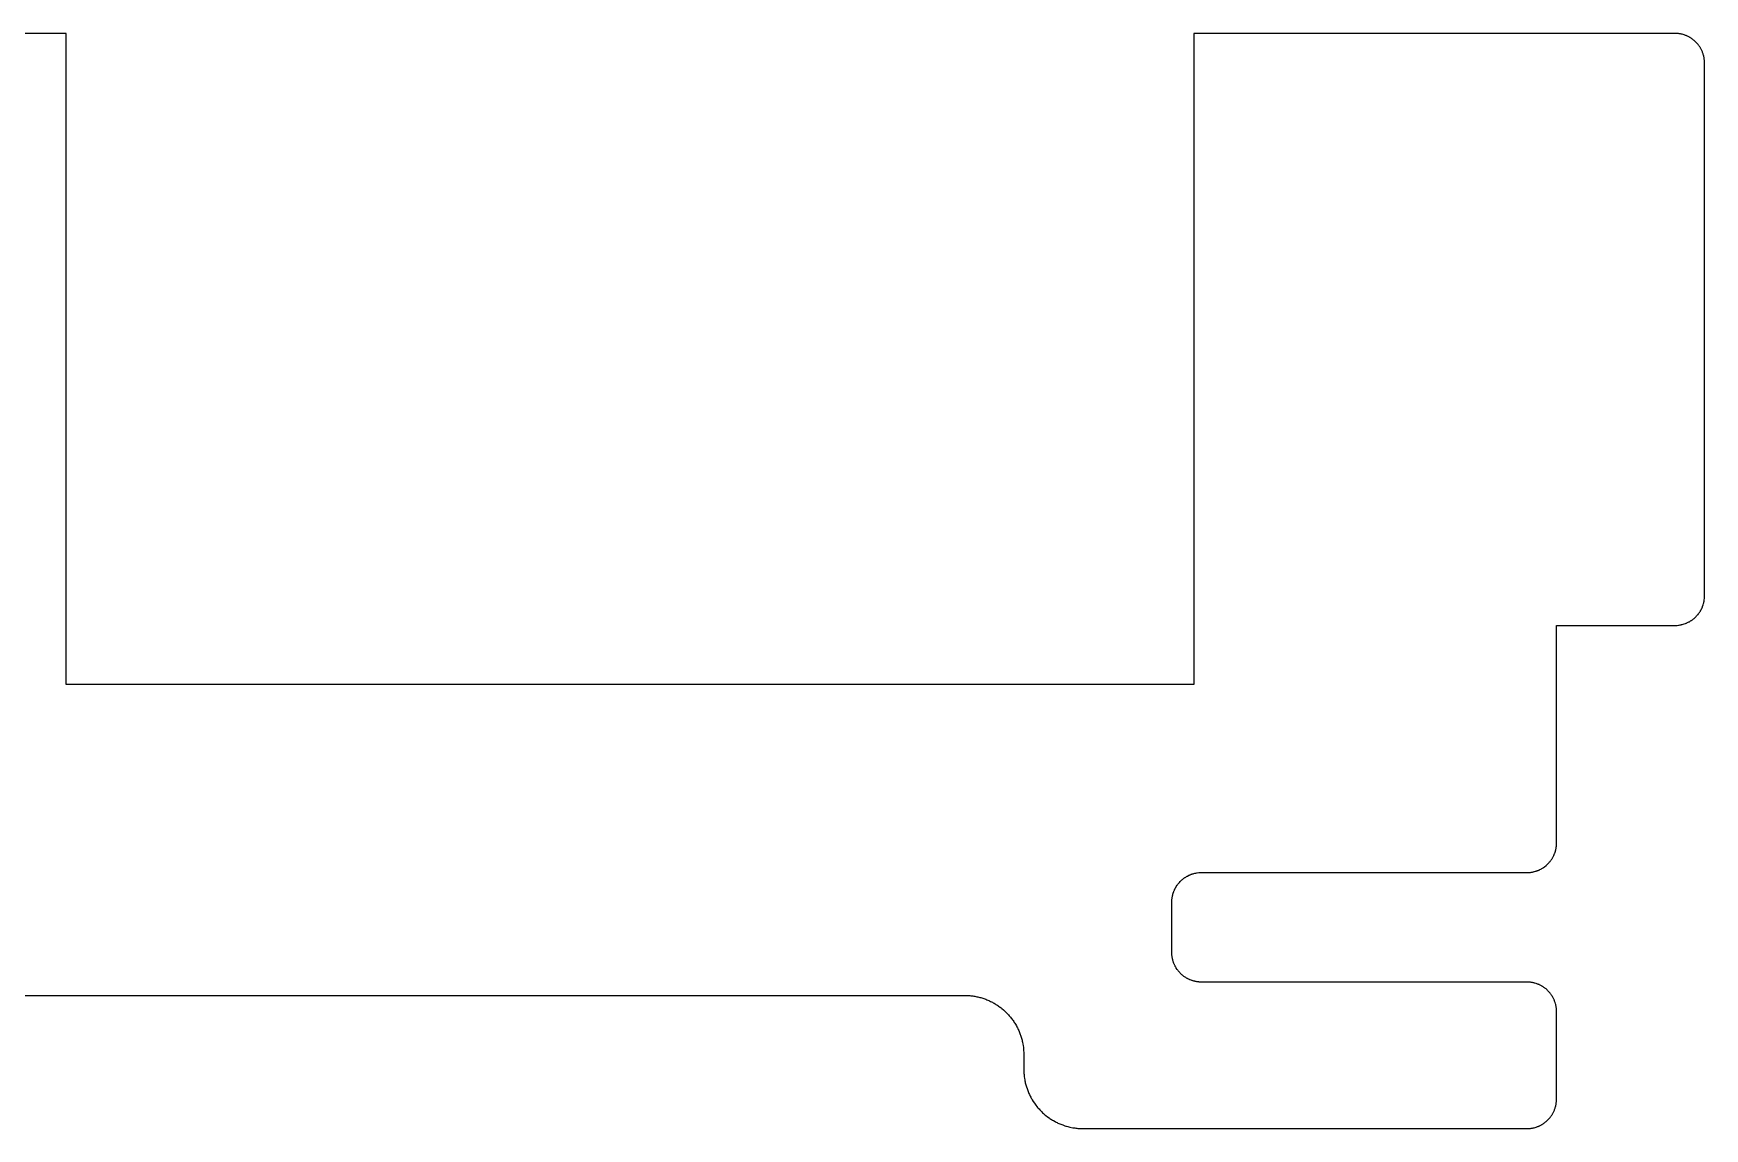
# Model space of a CAD drawing. Header units: metres. Extents: x -5 to 106, y 0 to 37.
# Drawn here: x 49.5 to 106, y 0 to 37 of the extents above; entities that cross this region are included whole.
import ezdxf

# ---------------------------------------------------------------- set-up
doc = ezdxf.new("R2010")
doc.units = ezdxf.units.M

msp = doc.modelspace()

# ---------------------------------------------------------------- linework, layer by layer
for p, q in [((50.6, 37), (-4.018, 37)), ((50.6, 15), (50.6, 37)), ((104.968, 37), (88.697, 37)), ((88.697, 37), (88.697, 15)), ((104.985, 36.999), (104.968, 37)), ((105.002, 36.999), (104.985, 36.999)), ((105.02, 36.998), (105.002, 36.999)), ((105.072, 36.992), (105.02, 36.998)), ((105.089, 36.99), (105.072, 36.992)), ((105.124, 36.984), (105.089, 36.99)), ((105.141, 36.981), (105.124, 36.984)), ((105.158, 36.978), (105.141, 36.981)), ((105.175, 36.975), (105.158, 36.978)), ((105.192, 36.971), (105.175, 36.975)), ((105.259, 36.951), (105.192, 36.971)), ((105.309, 36.934), (105.259, 36.951)), ((105.324, 36.927), (105.309, 36.934)), ((105.341, 36.921), (105.324, 36.927)), ((105.356, 36.913), (105.341, 36.921)), ((105.373, 36.906), (105.356, 36.913)), ((105.42, 36.883), (105.373, 36.906)), ((105.435, 36.875), (105.42, 36.883)), ((105.45, 36.866), (105.435, 36.875)), ((105.465, 36.857), (105.45, 36.866)), ((105.479, 36.848), (105.465, 36.857)), ((105.495, 36.839), (105.479, 36.848)), ((105.509, 36.829), (105.495, 36.839)), ((105.523, 36.819), (105.509, 36.829)), ((105.538, 36.809), (105.523, 36.819)), ((105.552, 36.799), (105.538, 36.809)), ((105.579, 36.777), (105.552, 36.799)), ((105.593, 36.766), (105.579, 36.777)), ((105.606, 36.755), (105.593, 36.766)), ((105.645, 36.72), (105.606, 36.755)), ((105.657, 36.707), (105.645, 36.72)), ((105.669, 36.694), (105.657, 36.707)), ((105.682, 36.682), (105.669, 36.694)), ((105.705, 36.656), (105.682, 36.682)), ((105.716, 36.643), (105.705, 36.656)), ((105.728, 36.629), (105.716, 36.643)), ((105.749, 36.602), (105.728, 36.629)), ((105.759, 36.588), (105.749, 36.602)), ((105.77, 36.573), (105.759, 36.588)), ((105.779, 36.56), (105.77, 36.573)), ((105.789, 36.545), (105.779, 36.56)), ((105.798, 36.53), (105.789, 36.545)), ((105.808, 36.515), (105.798, 36.53)), ((105.816, 36.5), (105.808, 36.515)), ((105.824, 36.484), (105.816, 36.5)), ((105.833, 36.47), (105.824, 36.484)), ((105.856, 36.423), (105.833, 36.47)), ((105.863, 36.406), (105.856, 36.423)), ((105.877, 36.375), (105.863, 36.406)), ((105.884, 36.358), (105.877, 36.375)), ((105.901, 36.309), (105.884, 36.358)), ((105.916, 36.259), (105.901, 36.309)), ((105.92, 36.242), (105.916, 36.259)), ((105.925, 36.225), (105.92, 36.242)), ((105.928, 36.208), (105.925, 36.225)), ((105.932, 36.19), (105.928, 36.208)), ((105.935, 36.174), (105.932, 36.19)), ((105.938, 36.156), (105.935, 36.174)), ((105.94, 36.14), (105.938, 36.156)), ((105.946, 36.087), (105.94, 36.14)), ((105.947, 36.069), (105.946, 36.087)), ((105.948, 36.053), (105.947, 36.069)), ((105.95, 36.018), (105.948, 36.053)), ((105.95, 17.982), (105.95, 36.018)), ((105.816, 17.5), (105.824, 17.516)), ((105.824, 17.516), (105.833, 17.53)), ((105.833, 17.53), (105.856, 17.577)), ((105.856, 17.577), (105.863, 17.594)), ((105.863, 17.594), (105.877, 17.625)), ((105.877, 17.625), (105.884, 17.642)), ((105.884, 17.642), (105.901, 17.691)), ((105.901, 17.691), (105.916, 17.741)), ((105.916, 17.741), (105.92, 17.758)), ((105.92, 17.758), (105.925, 17.775)), ((105.925, 17.775), (105.928, 17.792)), ((105.928, 17.792), (105.932, 17.81)), ((105.932, 17.81), (105.935, 17.826)), ((105.935, 17.826), (105.938, 17.844)), ((105.938, 17.844), (105.94, 17.86)), ((105.94, 17.86), (105.946, 17.913)), ((105.946, 17.913), (105.947, 17.931)), ((105.947, 17.931), (105.948, 17.947)), ((105.948, 17.947), (105.95, 17.982)), ((100.95, 9.633), (100.95, 17)), ((100.95, 17), (104.968, 17)), ((104.968, 17), (104.985, 17.001)), ((104.985, 17.001), (105.002, 17.001)), ((105.002, 17.001), (105.02, 17.002)), ((105.02, 17.002), (105.072, 17.008)), ((105.072, 17.008), (105.089, 17.01)), ((105.089, 17.01), (105.124, 17.016)), ((105.124, 17.016), (105.141, 17.019)), ((105.141, 17.019), (105.158, 17.021)), ((105.158, 17.021), (105.175, 17.025)), ((105.175, 17.025), (105.192, 17.029)), ((105.192, 17.029), (105.259, 17.049)), ((105.259, 17.049), (105.309, 17.066)), ((105.309, 17.066), (105.324, 17.073)), ((105.324, 17.073), (105.341, 17.079)), ((105.341, 17.079), (105.356, 17.087)), ((105.356, 17.087), (105.373, 17.094)), ((105.373, 17.094), (105.42, 17.117)), ((105.42, 17.117), (105.435, 17.125)), ((105.435, 17.125), (105.45, 17.134)), ((105.45, 17.134), (105.465, 17.143)), ((105.465, 17.143), (105.479, 17.152)), ((105.479, 17.152), (105.495, 17.161)), ((105.495, 17.161), (105.509, 17.171)), ((105.509, 17.171), (105.523, 17.181)), ((105.523, 17.181), (105.538, 17.191)), ((105.538, 17.191), (105.552, 17.201)), ((105.552, 17.201), (105.579, 17.223)), ((105.579, 17.223), (105.593, 17.234)), ((105.593, 17.234), (105.606, 17.245)), ((105.606, 17.245), (105.645, 17.28)), ((105.645, 17.28), (105.657, 17.293)), ((105.657, 17.293), (105.669, 17.306)), ((105.669, 17.306), (105.682, 17.318)), ((105.682, 17.318), (105.705, 17.344)), ((105.705, 17.344), (105.716, 17.357)), ((105.716, 17.357), (105.728, 17.371)), ((105.728, 17.371), (105.749, 17.398)), ((105.749, 17.398), (105.759, 17.412)), ((105.759, 17.412), (105.77, 17.427)), ((105.77, 17.427), (105.779, 17.44)), ((105.779, 17.44), (105.789, 17.455)), ((105.789, 17.455), (105.798, 17.47)), ((105.798, 17.47), (105.808, 17.485)), ((105.808, 17.485), (105.816, 17.5)), ((88.697, 15), (50.6, 15)), ((100.946, 9.562), (100.95, 9.633)), ((100.728, 9.021), (100.749, 9.048)), ((100.749, 9.048), (100.759, 9.062)), ((100.759, 9.062), (100.77, 9.076)), ((100.77, 9.076), (100.789, 9.105)), ((100.789, 9.105), (100.798, 9.12)), ((100.798, 9.12), (100.808, 9.135)), ((100.808, 9.135), (100.816, 9.15)), ((100.816, 9.15), (100.824, 9.165)), ((100.824, 9.165), (100.833, 9.181)), ((100.833, 9.181), (100.856, 9.228)), ((100.856, 9.228), (100.87, 9.259)), ((100.87, 9.259), (100.884, 9.292)), ((100.884, 9.292), (100.89, 9.308)), ((100.89, 9.308), (100.901, 9.341)), ((100.901, 9.341), (100.911, 9.374)), ((100.911, 9.374), (100.916, 9.392)), ((100.916, 9.392), (100.92, 9.408)), ((100.92, 9.408), (100.925, 9.425)), ((100.925, 9.425), (100.928, 9.442)), ((100.928, 9.442), (100.932, 9.459)), ((100.932, 9.459), (100.935, 9.477)), ((100.935, 9.477), (100.938, 9.493)), ((100.938, 9.493), (100.94, 9.511)), ((100.94, 9.511), (100.944, 9.546)), ((100.944, 9.546), (100.946, 9.562)), ((88.376, 8.469), (88.391, 8.479)), ((88.391, 8.479), (88.405, 8.488)), ((88.405, 8.488), (88.42, 8.498)), ((88.42, 8.498), (88.435, 8.507)), ((88.435, 8.507), (88.45, 8.516)), ((88.45, 8.516), (88.465, 8.524)), ((88.465, 8.524), (88.481, 8.533)), ((88.481, 8.533), (88.527, 8.557)), ((88.527, 8.557), (88.543, 8.563)), ((88.543, 8.563), (88.56, 8.57)), ((88.56, 8.57), (88.575, 8.577)), ((88.575, 8.577), (88.592, 8.584)), ((88.592, 8.584), (88.608, 8.59)), ((88.608, 8.59), (88.624, 8.596)), ((88.624, 8.596), (88.641, 8.601)), ((88.641, 8.601), (88.657, 8.606)), ((88.657, 8.606), (88.675, 8.611)), ((88.675, 8.611), (88.691, 8.616)), ((88.691, 8.616), (88.725, 8.624)), ((88.725, 8.624), (88.742, 8.628)), ((88.742, 8.628), (88.759, 8.632)), ((88.759, 8.632), (88.794, 8.638)), ((88.794, 8.638), (88.811, 8.641)), ((88.811, 8.641), (88.863, 8.646)), ((88.863, 8.646), (88.88, 8.647)), ((88.88, 8.647), (88.915, 8.649)), ((88.915, 8.649), (88.933, 8.649)), ((88.933, 8.649), (88.95, 8.65)), ((88.95, 8.65), (99.985, 8.65)), ((99.985, 8.65), (100.002, 8.651)), ((100.002, 8.651), (100.037, 8.653)), ((100.037, 8.653), (100.072, 8.657)), ((100.072, 8.657), (100.089, 8.66)), ((100.089, 8.66), (100.106, 8.662)), ((100.106, 8.662), (100.124, 8.665)), ((100.124, 8.665), (100.141, 8.668)), ((100.141, 8.668), (100.158, 8.672)), ((100.158, 8.672), (100.175, 8.676)), ((100.175, 8.676), (100.192, 8.68)), ((100.192, 8.68), (100.209, 8.684)), ((100.209, 8.684), (100.242, 8.693)), ((100.242, 8.693), (100.259, 8.699)), ((100.259, 8.699), (100.275, 8.704)), ((100.275, 8.704), (100.292, 8.71)), ((100.292, 8.71), (100.309, 8.717)), ((100.309, 8.717), (100.324, 8.723)), ((100.324, 8.723), (100.341, 8.729)), ((100.341, 8.729), (100.356, 8.736)), ((100.356, 8.736), (100.373, 8.744)), ((100.373, 8.744), (100.389, 8.751)), ((100.389, 8.751), (100.42, 8.767)), ((100.42, 8.767), (100.435, 8.775)), ((100.435, 8.775), (100.45, 8.784)), ((100.45, 8.784), (100.479, 8.802)), ((100.479, 8.802), (100.495, 8.812)), ((100.495, 8.812), (100.509, 8.821)), ((100.509, 8.821), (100.538, 8.841)), ((100.538, 8.841), (100.593, 8.884)), ((100.593, 8.884), (100.606, 8.896)), ((100.606, 8.896), (100.645, 8.931)), ((100.645, 8.931), (100.682, 8.968)), ((100.682, 8.968), (100.693, 8.98)), ((100.693, 8.98), (100.705, 8.994)), ((100.705, 8.994), (100.716, 9.007)), ((100.716, 9.007), (100.728, 9.021)), ((87.98, 7.892), (87.984, 7.909)), ((87.984, 7.909), (87.988, 7.926)), ((87.988, 7.926), (87.994, 7.942)), ((87.994, 7.942), (87.999, 7.959)), ((87.999, 7.959), (88.017, 8.009)), ((88.017, 8.009), (88.022, 8.024)), ((88.022, 8.024), (88.029, 8.041)), ((88.029, 8.041), (88.036, 8.057)), ((88.036, 8.057), (88.044, 8.072)), ((88.044, 8.072), (88.051, 8.088)), ((88.051, 8.088), (88.059, 8.104)), ((88.059, 8.104), (88.067, 8.119)), ((88.067, 8.119), (88.075, 8.135)), ((88.075, 8.135), (88.084, 8.15)), ((88.084, 8.15), (88.102, 8.18)), ((88.102, 8.18), (88.131, 8.224)), ((88.131, 8.224), (88.141, 8.237)), ((88.141, 8.237), (88.151, 8.252)), ((88.151, 8.252), (88.184, 8.293)), ((88.184, 8.293), (88.195, 8.306)), ((88.195, 8.306), (88.207, 8.319)), ((88.207, 8.319), (88.231, 8.345)), ((88.231, 8.345), (88.268, 8.382)), ((88.268, 8.382), (88.281, 8.394)), ((88.281, 8.394), (88.294, 8.404)), ((88.294, 8.404), (88.308, 8.416)), ((88.308, 8.416), (88.32, 8.427)), ((88.32, 8.427), (88.334, 8.438)), ((88.334, 8.438), (88.349, 8.448)), ((88.349, 8.448), (88.362, 8.459)), ((88.362, 8.459), (88.376, 8.469)), ((87.95, 7.685), (87.952, 7.72)), ((87.95, 5.915), (87.95, 7.685)), ((87.952, 7.72), (87.954, 7.737)), ((87.954, 7.737), (87.955, 7.755)), ((87.955, 7.755), (87.957, 7.771)), ((87.957, 7.771), (87.96, 7.789)), ((87.96, 7.789), (87.962, 7.807)), ((87.962, 7.807), (87.965, 7.823)), ((87.965, 7.823), (87.969, 7.841)), ((87.969, 7.841), (87.972, 7.858)), ((87.972, 7.858), (87.98, 7.892)), ((87.952, 5.88), (87.95, 5.915)), ((87.954, 5.863), (87.952, 5.88)), ((87.955, 5.846), (87.954, 5.863)), ((87.957, 5.828), (87.955, 5.846)), ((87.96, 5.811), (87.957, 5.828)), ((87.962, 5.794), (87.96, 5.811)), ((87.965, 5.776), (87.962, 5.794)), ((87.969, 5.759), (87.965, 5.776)), ((87.972, 5.742), (87.969, 5.759)), ((87.976, 5.725), (87.972, 5.742)), ((87.98, 5.708), (87.976, 5.725)), ((87.984, 5.691), (87.98, 5.708)), ((87.988, 5.675), (87.984, 5.691)), ((87.994, 5.657), (87.988, 5.675)), ((87.999, 5.641), (87.994, 5.657)), ((88.005, 5.624), (87.999, 5.641)), ((88.011, 5.608), (88.005, 5.624)), ((88.022, 5.575), (88.011, 5.608)), ((88.029, 5.56), (88.022, 5.575)), ((88.036, 5.543), (88.029, 5.56)), ((88.044, 5.527), (88.036, 5.543)), ((88.051, 5.512), (88.044, 5.527)), ((88.059, 5.496), (88.051, 5.512)), ((88.067, 5.48), (88.059, 5.496)), ((88.075, 5.465), (88.067, 5.48)), ((88.084, 5.45), (88.075, 5.465)), ((88.093, 5.435), (88.084, 5.45)), ((88.102, 5.42), (88.093, 5.435)), ((88.131, 5.376), (88.102, 5.42)), ((88.141, 5.362), (88.131, 5.376)), ((88.151, 5.349), (88.141, 5.362)), ((88.162, 5.334), (88.151, 5.349)), ((88.173, 5.32), (88.162, 5.334)), ((88.184, 5.308), (88.173, 5.32)), ((88.195, 5.294), (88.184, 5.308)), ((88.207, 5.281), (88.195, 5.294)), ((88.219, 5.268), (88.207, 5.281)), ((88.231, 5.255), (88.219, 5.268)), ((88.243, 5.243), (88.231, 5.255)), ((88.255, 5.23), (88.243, 5.243)), ((88.268, 5.219), (88.255, 5.23)), ((88.281, 5.207), (88.268, 5.219)), ((88.294, 5.195), (88.281, 5.207)), ((88.308, 5.184), (88.294, 5.195)), ((88.32, 5.173), (88.308, 5.184)), ((88.334, 5.162), (88.32, 5.173)), ((88.349, 5.151), (88.334, 5.162)), ((88.362, 5.141), (88.349, 5.151)), ((88.376, 5.131), (88.362, 5.141)), ((88.42, 5.102), (88.376, 5.131)), ((88.435, 5.093), (88.42, 5.102)), ((88.45, 5.084), (88.435, 5.093)), ((88.465, 5.075), (88.45, 5.084)), ((88.481, 5.067), (88.465, 5.075)), ((88.496, 5.059), (88.481, 5.067)), ((88.512, 5.051), (88.496, 5.059)), ((88.527, 5.044), (88.512, 5.051)), ((88.543, 5.036), (88.527, 5.044)), ((88.56, 5.029), (88.543, 5.036)), ((88.575, 5.022), (88.56, 5.029)), ((88.608, 5.011), (88.575, 5.022)), ((88.624, 5.005), (88.608, 5.011)), ((88.641, 4.999), (88.624, 5.005)), ((88.657, 4.994), (88.641, 4.999)), ((88.675, 4.988), (88.657, 4.994)), ((88.691, 4.984), (88.675, 4.988)), ((88.708, 4.979), (88.691, 4.984)), ((88.725, 4.976), (88.708, 4.979)), ((88.742, 4.972), (88.725, 4.976)), ((88.759, 4.969), (88.742, 4.972)), ((88.776, 4.965), (88.759, 4.969)), ((88.794, 4.962), (88.776, 4.965)), ((88.811, 4.96), (88.794, 4.962)), ((88.828, 4.957), (88.811, 4.96)), ((88.846, 4.955), (88.828, 4.957)), ((88.863, 4.954), (88.846, 4.955)), ((88.88, 4.952), (88.863, 4.954)), ((88.915, 4.95), (88.88, 4.952)), ((99.968, 4.95), (88.915, 4.95)), ((99.985, 4.949), (99.968, 4.95)), ((100.002, 4.948), (99.985, 4.949)), ((100.037, 4.946), (100.002, 4.948)), ((100.072, 4.942), (100.037, 4.946)), ((100.089, 4.94), (100.072, 4.942)), ((100.124, 4.935), (100.089, 4.94)), ((100.141, 4.932), (100.124, 4.935)), ((100.158, 4.928), (100.141, 4.932)), ((100.175, 4.925), (100.158, 4.928)), ((100.192, 4.92), (100.175, 4.925)), ((100.209, 4.916), (100.192, 4.92)), ((100.259, 4.901), (100.209, 4.916)), ((100.309, 4.884), (100.259, 4.901)), ((100.324, 4.877), (100.309, 4.884)), ((100.341, 4.87), (100.324, 4.877)), ((100.356, 4.863), (100.341, 4.87)), ((100.373, 4.856), (100.356, 4.863)), ((100.42, 4.833), (100.373, 4.856)), ((100.435, 4.824), (100.42, 4.833)), ((100.45, 4.816), (100.435, 4.824)), ((100.465, 4.808), (100.45, 4.816)), ((100.479, 4.798), (100.465, 4.808)), ((100.495, 4.789), (100.479, 4.798)), ((100.509, 4.779), (100.495, 4.789)), ((100.523, 4.77), (100.509, 4.779)), ((100.538, 4.759), (100.523, 4.77)), ((100.552, 4.749), (100.538, 4.759)), ((100.579, 4.728), (100.552, 4.749)), ((100.593, 4.716), (100.579, 4.728)), ((100.606, 4.705), (100.593, 4.716)), ((100.632, 4.682), (100.606, 4.705)), ((100.645, 4.669), (100.632, 4.682)), ((100.657, 4.657), (100.645, 4.669)), ((100.669, 4.645), (100.657, 4.657)), ((100.682, 4.632), (100.669, 4.645)), ((100.705, 4.606), (100.682, 4.632)), ((100.716, 4.593), (100.705, 4.606)), ((100.728, 4.579), (100.716, 4.593)), ((100.749, 4.552), (100.728, 4.579)), ((100.759, 4.538), (100.749, 4.552)), ((100.77, 4.523), (100.759, 4.538)), ((100.779, 4.509), (100.77, 4.523)), ((34.965, 4.5), (80.985, 4.5)), ((80.985, 4.5), (81.019, 4.499)), ((81.019, 4.499), (81.09, 4.495)), ((81.09, 4.495), (81.124, 4.492)), ((81.124, 4.492), (81.159, 4.489)), ((81.159, 4.489), (81.193, 4.485)), ((81.193, 4.485), (81.228, 4.48)), ((81.228, 4.48), (81.263, 4.476)), ((81.263, 4.476), (81.297, 4.47)), ((81.297, 4.47), (81.332, 4.463)), ((81.332, 4.463), (81.366, 4.456)), ((81.366, 4.456), (81.399, 4.449)), ((81.399, 4.449), (81.468, 4.432)), ((81.468, 4.432), (81.501, 4.423)), ((81.501, 4.423), (81.535, 4.413)), ((81.535, 4.413), (81.568, 4.402)), ((81.568, 4.402), (81.602, 4.391)), ((81.602, 4.391), (81.634, 4.379)), ((81.634, 4.379), (81.667, 4.367)), ((81.667, 4.367), (81.699, 4.354)), ((81.699, 4.354), (81.764, 4.327)), ((81.764, 4.327), (81.795, 4.312)), ((81.795, 4.312), (81.827, 4.298)), ((81.827, 4.298), (81.858, 4.282)), ((81.858, 4.282), (81.889, 4.266)), ((81.889, 4.266), (81.92, 4.249)), ((81.92, 4.249), (81.95, 4.232)), ((81.95, 4.232), (81.981, 4.214)), ((81.981, 4.214), (82.01, 4.196)), ((82.01, 4.196), (82.039, 4.178)), ((82.039, 4.178), (82.068, 4.158)), ((82.068, 4.158), (82.097, 4.139)), ((82.097, 4.139), (82.126, 4.118)), ((82.126, 4.118), (82.153, 4.098)), ((82.153, 4.098), (82.182, 4.076)), ((82.182, 4.076), (82.209, 4.055)), ((82.209, 4.055), (82.262, 4.01)), ((82.262, 4.01), (82.314, 3.963)), ((82.314, 3.963), (82.339, 3.938)), ((100.789, 4.495), (100.779, 4.509)), ((100.798, 4.479), (100.789, 4.495)), ((100.808, 4.465), (100.798, 4.479)), ((100.816, 4.45), (100.808, 4.465)), ((100.824, 4.435), (100.816, 4.45)), ((100.833, 4.42), (100.824, 4.435)), ((100.856, 4.373), (100.833, 4.42)), ((100.863, 4.356), (100.856, 4.373)), ((100.87, 4.341), (100.863, 4.356)), ((100.877, 4.324), (100.87, 4.341)), ((100.884, 4.309), (100.877, 4.324)), ((100.901, 4.259), (100.884, 4.309)), ((100.916, 4.209), (100.901, 4.259)), ((100.92, 4.192), (100.916, 4.209)), ((100.925, 4.175), (100.92, 4.192)), ((100.928, 4.158), (100.925, 4.175)), ((100.932, 4.141), (100.928, 4.158)), ((100.935, 4.124), (100.932, 4.141)), ((100.94, 4.089), (100.935, 4.124)), ((100.942, 4.072), (100.94, 4.089)), ((100.946, 4.037), (100.942, 4.072)), ((100.948, 4.002), (100.946, 4.037)), ((100.949, 3.985), (100.948, 4.002)), ((100.95, 3.968), (100.949, 3.985)), ((100.95, 0.982), (100.95, 3.968)), ((82.339, 3.938), (82.364, 3.914)), ((82.364, 3.914), (82.389, 3.89)), ((82.389, 3.89), (82.413, 3.864)), ((82.413, 3.864), (82.436, 3.838)), ((82.436, 3.838), (82.459, 3.812)), ((82.459, 3.812), (82.482, 3.785)), ((82.482, 3.785), (82.504, 3.759)), ((82.504, 3.759), (82.526, 3.731)), ((82.526, 3.731), (82.547, 3.704)), ((82.547, 3.704), (82.568, 3.676)), ((82.568, 3.676), (82.588, 3.647)), ((82.588, 3.647), (82.608, 3.618)), ((82.608, 3.618), (82.627, 3.589)), ((82.627, 3.589), (82.647, 3.56)), ((82.647, 3.56), (82.664, 3.53)), ((82.664, 3.53), (82.699, 3.47)), ((82.699, 3.47), (82.716, 3.438)), ((82.716, 3.438), (82.732, 3.408)), ((82.732, 3.408), (82.748, 3.377)), ((82.748, 3.377), (82.763, 3.346)), ((82.763, 3.346), (82.777, 3.313)), ((82.777, 3.313), (82.805, 3.249)), ((82.805, 3.249), (82.817, 3.217)), ((82.817, 3.217), (82.829, 3.184)), ((82.829, 3.184), (82.841, 3.151)), ((82.841, 3.151), (82.853, 3.118)), ((82.853, 3.118), (82.872, 3.052)), ((82.872, 3.052), (82.882, 3.018)), ((82.882, 3.018), (82.891, 2.983)), ((82.891, 2.983), (82.898, 2.95)), ((82.898, 2.95), (82.906, 2.916)), ((82.906, 2.916), (82.92, 2.848)), ((82.92, 2.848), (82.926, 2.812)), ((82.926, 2.812), (82.936, 2.744)), ((82.936, 2.744), (82.939, 2.709)), ((82.939, 2.709), (82.942, 2.674)), ((82.942, 2.674), (82.945, 2.64)), ((82.945, 2.64), (82.949, 2.569)), ((82.949, 2.569), (82.949, 2.535)), ((82.949, 2.535), (82.95, 2.5)), ((82.95, 2.5), (82.95, 1.965)), ((82.95, 1.965), (82.951, 1.931)), ((82.951, 1.931), (82.955, 1.86)), ((82.955, 1.86), (82.958, 1.826)), ((82.958, 1.826), (82.961, 1.791)), ((82.961, 1.791), (82.965, 1.756)), ((82.965, 1.756), (82.975, 1.688)), ((82.975, 1.688), (82.981, 1.652)), ((82.981, 1.652), (82.986, 1.618)), ((82.986, 1.618), (82.994, 1.584)), ((82.994, 1.584), (83.001, 1.55)), ((83.001, 1.55), (83.01, 1.517)), ((83.01, 1.517), (83.027, 1.448)), ((83.027, 1.448), (83.037, 1.415)), ((83.037, 1.415), (83.059, 1.349)), ((83.059, 1.349), (83.07, 1.316)), ((83.07, 1.316), (83.083, 1.283)), ((83.083, 1.283), (83.096, 1.251)), ((83.096, 1.251), (83.123, 1.187)), ((83.123, 1.187), (83.138, 1.154)), ((83.138, 1.154), (83.152, 1.123)), ((83.152, 1.123), (83.168, 1.092)), ((83.168, 1.092), (83.185, 1.062)), ((83.185, 1.062), (83.201, 1.03)), ((83.201, 1.03), (83.218, 1)), ((83.218, 1), (83.235, 0.97)), ((83.235, 0.97), (83.272, 0.911)), ((83.272, 0.911), (83.311, 0.853)), ((83.311, 0.853), (83.353, 0.796)), ((83.353, 0.796), (83.395, 0.741)), ((83.395, 0.741), (83.418, 0.715)), ((83.418, 0.715), (83.44, 0.688)), ((83.44, 0.688), (83.464, 0.662)), ((83.464, 0.662), (83.487, 0.636)), ((83.487, 0.636), (83.512, 0.61)), ((83.512, 0.61), (83.561, 0.562)), ((100.833, 0.53), (100.856, 0.577)), ((100.856, 0.577), (100.863, 0.594)), ((100.863, 0.594), (100.877, 0.625)), ((100.877, 0.625), (100.884, 0.642)), ((100.884, 0.642), (100.901, 0.691)), ((100.901, 0.691), (100.916, 0.741)), ((100.916, 0.741), (100.92, 0.758)), ((100.92, 0.758), (100.925, 0.775)), ((100.925, 0.775), (100.928, 0.792)), ((100.928, 0.792), (100.932, 0.81)), ((100.932, 0.81), (100.935, 0.826)), ((100.935, 0.826), (100.938, 0.844)), ((100.938, 0.844), (100.94, 0.86)), ((100.94, 0.86), (100.946, 0.913)), ((100.946, 0.913), (100.947, 0.931)), ((100.947, 0.931), (100.948, 0.947)), ((100.948, 0.947), (100.95, 0.982)), ((83.561, 0.562), (83.586, 0.537)), ((83.586, 0.537), (83.611, 0.514)), ((83.611, 0.514), (83.638, 0.49)), ((83.638, 0.49), (83.664, 0.468)), ((83.664, 0.468), (83.691, 0.445)), ((83.691, 0.445), (83.746, 0.402)), ((83.746, 0.402), (83.803, 0.361)), ((83.803, 0.361), (83.832, 0.342)), ((83.832, 0.342), (83.86, 0.322)), ((83.86, 0.322), (83.891, 0.304)), ((83.891, 0.304), (83.92, 0.286)), ((83.92, 0.286), (83.95, 0.268)), ((83.95, 0.268), (84.011, 0.234)), ((84.011, 0.234), (84.042, 0.218)), ((84.042, 0.218), (84.073, 0.202)), ((84.073, 0.202), (84.105, 0.188)), ((84.105, 0.188), (84.137, 0.173)), ((84.137, 0.173), (84.201, 0.146)), ((84.201, 0.146), (84.233, 0.133)), ((84.233, 0.133), (84.266, 0.121)), ((84.266, 0.121), (84.332, 0.098)), ((84.332, 0.098), (84.365, 0.087)), ((84.365, 0.087), (84.398, 0.077)), ((84.398, 0.077), (84.433, 0.068)), ((84.433, 0.068), (84.466, 0.06)), ((84.466, 0.06), (84.5, 0.051)), ((84.5, 0.051), (84.603, 0.03)), ((84.603, 0.03), (84.637, 0.024)), ((84.637, 0.024), (84.672, 0.02)), ((84.672, 0.02), (84.706, 0.015)), ((84.706, 0.015), (84.741, 0.011)), ((84.741, 0.011), (84.775, 0.008)), ((84.775, 0.008), (84.811, 0.005)), ((84.811, 0.005), (84.846, 0.003)), ((84.846, 0.003), (84.88, 0.001)), ((84.88, 0.001), (84.915, 0)), ((84.915, 0), (99.968, 0)), ((99.968, 0), (99.985, 0.001)), ((99.985, 0.001), (100.002, 0.001)), ((100.002, 0.001), (100.02, 0.002)), ((100.02, 0.002), (100.072, 0.008)), ((100.072, 0.008), (100.089, 0.01)), ((100.089, 0.01), (100.124, 0.016)), ((100.124, 0.016), (100.141, 0.019)), ((100.141, 0.019), (100.158, 0.021)), ((100.158, 0.021), (100.175, 0.025)), ((100.175, 0.025), (100.192, 0.029)), ((100.192, 0.029), (100.259, 0.049)), ((100.259, 0.049), (100.309, 0.066)), ((100.309, 0.066), (100.324, 0.073)), ((100.324, 0.073), (100.341, 0.079)), ((100.341, 0.079), (100.356, 0.087)), ((100.356, 0.087), (100.373, 0.094)), ((100.373, 0.094), (100.42, 0.117)), ((100.42, 0.117), (100.435, 0.125)), ((100.435, 0.125), (100.45, 0.134)), ((100.45, 0.134), (100.465, 0.143)), ((100.465, 0.143), (100.479, 0.152)), ((100.479, 0.152), (100.495, 0.161)), ((100.495, 0.161), (100.509, 0.171)), ((100.509, 0.171), (100.523, 0.181)), ((100.523, 0.181), (100.538, 0.191)), ((100.538, 0.191), (100.552, 0.201)), ((100.552, 0.201), (100.579, 0.223)), ((100.579, 0.223), (100.593, 0.234)), ((100.593, 0.234), (100.606, 0.245)), ((100.606, 0.245), (100.645, 0.28)), ((100.645, 0.28), (100.657, 0.293)), ((100.657, 0.293), (100.669, 0.306)), ((100.669, 0.306), (100.682, 0.318)), ((100.682, 0.318), (100.705, 0.344)), ((100.705, 0.344), (100.716, 0.357)), ((100.716, 0.357), (100.728, 0.371)), ((100.728, 0.371), (100.749, 0.398)), ((100.749, 0.398), (100.759, 0.412)), ((100.759, 0.412), (100.77, 0.427)), ((100.77, 0.427), (100.779, 0.44)), ((100.779, 0.44), (100.789, 0.455)), ((100.789, 0.455), (100.798, 0.47)), ((100.798, 0.47), (100.808, 0.485)), ((100.808, 0.485), (100.816, 0.5)), ((100.816, 0.5), (100.824, 0.516)), ((100.824, 0.516), (100.833, 0.53))]:
    msp.add_line(p, q)

doc.saveas('drawing.dxf')
